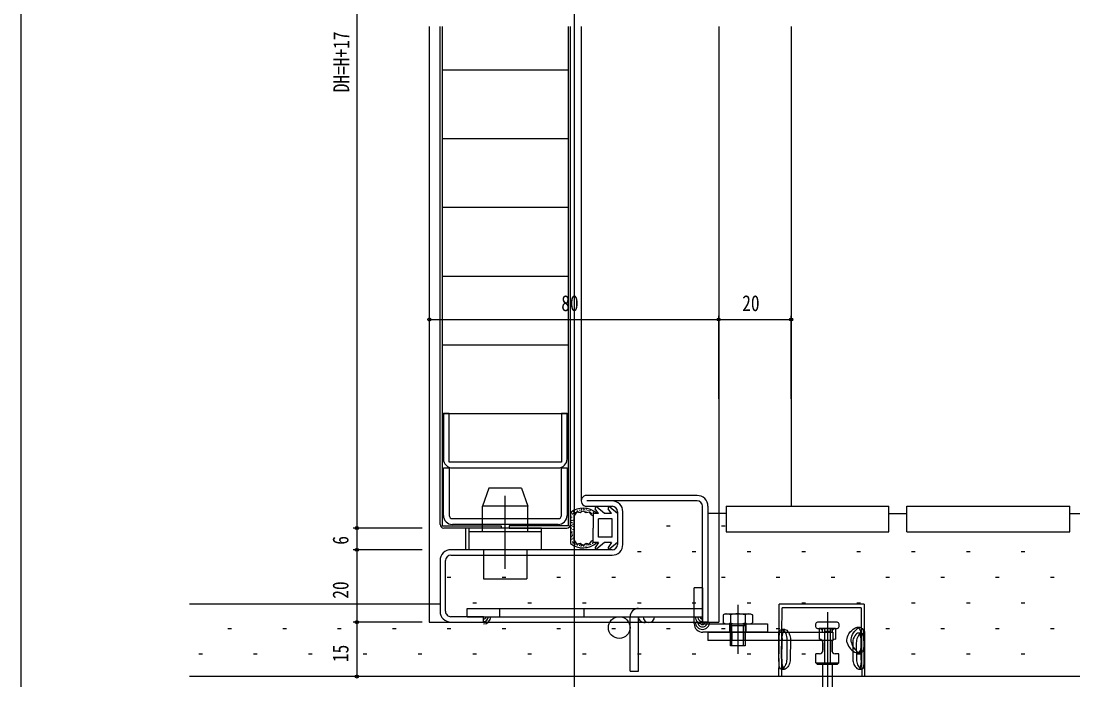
# Model space of a CAD drawing. Units: millimetres, scale not verified. Extents: x -567 to 567, y -403 to 403.
# Drawn here: x -562.7 to -272.1, y -163.1 to 18.9 of the extents above; entities that cross this region are included whole.
import ezdxf
from ezdxf.enums import TextEntityAlignment as Align

# ---------------------------------------------------------------- set-up
doc = ezdxf.new("R2010")
doc.units = ezdxf.units.MM
doc.header["$LTSCALE"] = 2
for name, color, linetype in [('0-2_YKK_11', 7, 'Continuous'), ('0-3_YKK_12', 2, 'Continuous'), ('0-4_YKK_13', 4, 'Continuous'), ('0-5_YKK_D', 6, 'Continuous'), ('0-6_YKK_ZWAK', 7, 'Continuous'), ('0-7_YSS_K', 3, 'Continuous'), ('0-8_YSS_KE', 3, 'Continuous')]:
    doc.layers.add(name, color=color, linetype=linetype)
doc.styles.add('ＭＳ ゴシック', font='')
doc.styles.get('ＭＳ ゴシック').set_extended_font_data('MS Gothic')

msp = doc.modelspace()

# ---------------------------------------------------------------- linework, layer by layer
at = {"layer": '0-2_YKK_11'}
for p, q in [((-443.514, -104.586), (-414.314, -104.586)), ((-375.914, -112.186), (-406.414, -112.186)), ((-375.914, -113.686), (-406.414, -113.686)), ((-406.414, -115.186), (-399.414, -115.186)), ((-443.514, -118.586), (-414.314, -118.586)), ((-397.914, -116.686), (-397.914, -125.686)), ((-396.414, -125.686), (-396.414, -116.686)), ((-414.314, -120.186), (-443.514, -120.186)), ((-399.414, -127.186), (-443.914, -127.186)), ((-446.914, -130.186), (-446.914, -144.186)), ((-445.414, -144.186), (-445.414, -130.186)), ((-443.914, -128.686), (-399.414, -128.686))]:
    msp.add_line(p, q, dxfattribs=at)
for points in [[(-413.414, -102.986), (-444.414, -102.986), (-444.414, -89.586), (-446.014, -89.586), (-446.014, -102.086)], [(-411.814, -102.086), (-411.814, -89.586), (-413.414, -89.586), (-413.414, -102.986)], [(-446.014, -117.686), (-446.014, -104.586), (-444.414, -104.586), (-444.414, -117.686)], [(-413.414, -117.686), (-413.414, -104.586), (-411.814, -104.586), (-411.814, -117.686)], [(-372.914, -115.186), (-372.914, -147.186), (-374.414, -147.186), (-374.414, -115.186)], [(-443.914, -147.186), (-434.914, -147.186), (-434.914, -145.686), (-443.914, -145.686)]]:
    msp.add_lwpolyline(points, dxfattribs=at)
for centre, radius, start, end in [((-443.514, -102.086), 2.5, 180.00001, 269.99999), ((-414.314, -102.086), 2.5, 270.00001, 359.99999), ((-406.414, -113.686), 1.5, 89.99998, 270.00057), ((-375.914, -115.186), 3, 359.99998, 89.99969), ((-399.414, -116.686), 3, 359.99998, 89.99998), ((-399.414, -116.686), 1.5, 359.99998, 89.99941), ((-375.914, -115.186), 1.5, 359.99998, 89.99998), ((-443.514, -117.686), 2.5, 180.00001, 269.99999), ((-443.514, -117.686), 0.9, 180.00001, 269.99999), ((-414.314, -117.686), 0.9, 270.00001, 359.99999), ((-414.314, -117.686), 2.5, 270.00001, 359.99999), ((-443.914, -130.186), 3, 89.99998, 180.00025), ((-399.414, -125.686), 1.5, 270, 359.99998), ((-399.414, -125.686), 3, 270, 359.99998), ((-443.914, -130.186), 1.5, 89.99998, 179.99996), ((-443.914, -144.186), 3, 180.00025, 270), ((-443.914, -144.186), 1.5, 179.99996, 270)]:
    msp.add_arc(centre, radius, start, end, dxfattribs=at)
at = {"layer": '0-3_YKK_12'}
for p, q in [((-409.914, 274.213), (-409.914, -194.766)), ((-449.914, 17.365), (-449.914, -147.186)), ((-407.914, 17.365), (-407.914, -113.698)), ((-349.914, 17.365), (-349.914, -115.186)), ((-439.914, -121.186), (-439.914, -127.186)), ((-449.914, -147.186), (-369.914, -147.186))]:
    msp.add_line(p, q, dxfattribs=at)
msp.add_lwpolyline([(-369.914, 17.365), (-369.914, -117.186), (-369.914, -147.186)], dxfattribs=at)
at = {"layer": '0-4_YKK_13'}
for p, q in [((-446.914, -120.186), (-446.914, 17.365)), ((-410.914, -120.186), (-410.914, 17.365)), ((-446.314, 5.414), (-411.514, 5.414)), ((-446.314, -13.586), (-411.514, -13.586)), ((-446.314, -32.586), (-411.514, -32.586)), ((-446.314, -51.586), (-411.514, -51.586)), ((-446.314, -70.586), (-411.514, -70.586)), ((-446.314, -89.586), (-411.514, -89.586)), ((-433.414, -110.186), (-435.164, -115.186)), ((-424.414, -110.186), (-433.414, -110.186)), ((-424.414, -110.186), (-422.664, -115.186)), ((-428.914, -132.416), (-428.914, -112.275)), ((-435.164, -122.186), (-435.164, -115.186)), ((-422.664, -115.186), (-435.164, -115.186)), ((-422.664, -122.186), (-422.664, -115.186)), ((-408.28, -116.376), (-408.28, -116.176)), ((-407.862, -116.353), (-407.862, -116.153)), ((-407.719, -116.054), (-407.719, -115.854)), ((-407.182, -116.019), (-407.182, -115.819)), ((-407.039, -116.221), (-407.039, -116.021)), ((-406.431, -116.066), (-406.431, -115.866)), ((-406.017, -116.424), (-406.017, -116.224)), ((-403.133, -117.186), (-404.035, -115.838)), ((-401.514, -117.186), (-403.593, -115.441)), ((-399.533, -117.186), (-400.435, -115.838)), ((-397.914, -117.186), (-399.993, -115.441)), ((-410.914, -116.943), (-410.914, -125.428)), ((-410.88, -117.581), (-410.88, -117.381)), ((-410.618, -117.152), (-410.618, -116.952)), ((-410.506, -118.262), (-410.506, -118.062)), ((-410.434, -119.174), (-410.434, -118.974)), ((-410.22, -117.458), (-410.22, -117.258)), ((-410.117, -117.271), (-410.117, -117.071)), ((-410.041, -119.102), (-410.041, -118.902)), ((-410.01, -116.854), (-410.01, -116.654)), ((-409.914, -124.705), (-409.914, -117.666)), ((-409.771, -117.39), (-409.771, -117.19)), ((-409.532, -116.985), (-409.532, -116.785)), ((-408.996, -116.579), (-408.996, -116.379)), ((-408.614, -116.794), (-408.614, -116.594)), ((-406.538, -116.627), (-406.538, -116.427)), ((-405.454, -116.482), (-405.454, -116.282)), ((-405.278, -116.963), (-405.278, -116.763)), ((-404.95, -117.257), (-404.95, -117.057)), ((-404.614, -117.186), (-404.614, -121.186)), ((-403.133, -117.186), (-404.614, -117.186)), ((-404.574, -116.905), (-404.574, -116.705)), ((-403.114, -123.686), (-403.114, -118.686)), ((-399.533, -117.186), (-401.514, -117.186)), ((-397.914, -117.186), (-397.914, -125.186)), ((-438.914, -127.186), (-438.914, -121.186)), ((-418.914, -121.186), (-438.914, -121.186)), ((-427.814, -120.586), (-427.814, -121.186)), ((-427.814, -121.186), (-411.914, -121.186)), ((-418.914, -127.186), (-418.914, -121.186)), ((-410.595, -121.318), (-410.595, -121.118)), ((-410.523, -120.585), (-410.523, -120.385)), ((-410.381, -119.763), (-410.381, -119.563)), ((-410.238, -120.192), (-410.238, -119.992)), ((-410.184, -120.871), (-410.184, -120.671)), ((-410.184, -121.658), (-410.184, -121.458)), ((-404.614, -125.186), (-404.614, -121.186)), ((-418.914, -122.186), (-438.914, -122.186)), ((-410.761, -125.168), (-410.761, -124.968)), ((-410.613, -123.66), (-410.613, -123.46)), ((-410.559, -122.587), (-410.559, -122.387)), ((-410.416, -122.319), (-410.416, -122.119)), ((-410.416, -124.392), (-410.416, -124.192)), ((-410.345, -123.391), (-410.345, -123.191)), ((-410.327, -122.945), (-410.327, -122.745)), ((-410.212, -125.072), (-410.212, -124.872)), ((-410.13, -124.106), (-410.13, -123.906)), ((-399.414, -123.686), (-403.114, -123.686)), ((-418.914, -127.186), (-438.914, -127.186)), ((-434.914, -127.186), (-434.914, -135.186)), ((-422.914, -127.186), (-422.914, -135.186)), ((-410.129, -125.418), (-410.129, -125.218)), ((-409.831, -125.228), (-409.831, -125.028)), ((-409.389, -125.752), (-409.389, -125.552)), ((-408.924, -125.693), (-408.924, -125.493)), ((-408.912, -125.967), (-408.912, -125.767)), ((-408.685, -125.729), (-408.685, -125.529)), ((-408.316, -126.134), (-408.316, -125.934)), ((-408.184, -125.86), (-408.184, -125.66)), ((-407.922, -126.265), (-407.922, -126.065)), ((-407.731, -126.063), (-407.731, -125.863)), ((-407.159, -126.277), (-407.159, -126.077)), ((-407.135, -126.098), (-407.135, -125.898)), ((-406.61, -125.705), (-406.61, -125.505)), ((-406.526, -126.468), (-406.526, -126.268)), ((-406.443, -125.931), (-406.443, -125.731)), ((-406.111, -125.937), (-406.111, -125.737)), ((-405.689, -125.89), (-405.689, -125.69)), ((-405.302, -125.831), (-405.302, -125.631)), ((-404.68, -125.503), (-404.68, -125.303)), ((-403.133, -125.186), (-404.614, -125.186)), ((-403.133, -125.186), (-404.035, -126.533)), ((-401.514, -125.186), (-403.593, -126.93)), ((-399.533, -125.186), (-401.514, -125.186)), ((-399.533, -125.186), (-400.435, -126.533)), ((-397.914, -125.186), (-399.993, -126.93)), ((-434.914, -135.186), (-422.914, -135.186)), ((-376.714, -147.586), (-376.714, -137.686)), ((-374.414, -137.686), (-376.714, -137.686)), ((-374.414, -137.686), (-374.414, -147.186)), ((-353.371, -157.181), (-353.24, -142.182)), ((-329.789, -142.182), (-353.24, -142.182)), ((-329.789, -142.182), (-329.658, -157.181)), ((-439.414, -143.386), (-374.414, -143.386)), ((-439.414, -145.686), (-439.414, -143.386)), ((-430.414, -145.686), (-430.414, -143.386)), ((-407.114, -145.686), (-407.114, -143.386)), ((-374.414, -145.686), (-374.414, -143.386)), ((-368.164, -144.886), (-368.706, -145.198)), ((-368.706, -145.198), (-368.706, -147.373)), ((-368.164, -144.886), (-361.164, -144.886)), ((-366.685, -145.198), (-366.685, -147.373)), ((-364.664, -142.44), (-364.664, -155.951)), ((-362.643, -145.198), (-362.643, -147.373)), ((-361.164, -144.886), (-360.623, -145.198)), ((-360.623, -145.198), (-360.623, -147.373)), ((-352.571, -157.181), (-352.448, -143.182)), ((-330.58, -143.182), (-352.448, -143.182)), ((-339.924, -144.414), (-339.924, -182.702)), ((-330.58, -143.182), (-330.458, -157.181)), ((-439.414, -145.686), (-374.414, -145.686)), ((-394.414, -160.686), (-394.414, -145.686)), ((-368.164, -147.686), (-368.706, -147.373)), ((-368.164, -147.686), (-361.164, -147.686)), ((-366.914, -147.686), (-366.914, -149.986)), ((-366.284, -148.066), (-366.664, -147.686)), ((-366.664, -149.624), (-366.664, -147.886)), ((-366.664, -148.066), (-362.664, -148.066)), ((-366.284, -153.686), (-366.284, -148.066)), ((-363.044, -148.066), (-362.664, -147.686)), ((-363.044, -153.686), (-363.044, -148.066)), ((-362.414, -147.686), (-362.414, -149.986)), ((-361.164, -147.686), (-360.623, -147.373)), ((-343.174, -147.708), (-343.174, -148.408)), ((-337.174, -147.208), (-342.674, -147.208)), ((-336.674, -148.408), (-336.674, -147.708)), ((-372.914, -149.986), (-372.914, -152.286)), ((-366.664, -153.686), (-366.664, -148.344)), ((-366.664, -149.986), (-366.664, -152.286)), ((-366.264, -152.286), (-366.264, -149.986)), ((-363.064, -149.986), (-363.064, -152.286)), ((-362.664, -149.986), (-362.664, -152.286)), ((-351.686, -149.182), (-352.543, -149.182)), ((-342.674, -148.908), (-337.174, -148.908)), ((-337.674, -148.908), (-342.174, -148.908)), ((-342.174, -148.908), (-342.174, -151.908)), ((-341.224, -149.908), (-341.224, -148.908)), ((-340.674, -148.908), (-340.674, -158.408)), ((-340.674, -149.658), (-339.174, -149.658)), ((-339.174, -148.908), (-339.174, -158.408)), ((-338.624, -149.908), (-338.624, -148.908)), ((-337.674, -148.908), (-337.674, -151.908)), ((-330.846, -148.684), (-331.736, -148.684)), ((-330.475, -150.184), (-331.334, -150.184)), ((-352.484, -157.432), (-352.435, -151.932)), ((-351.099, -151.932), (-351.158, -157.432)), ((-350.094, -151.932), (-350.156, -157.432)), ((-341.224, -152.472), (-341.224, -155.344)), ((-341.124, -152.908), (-341.124, -154.908)), ((-338.724, -152.908), (-338.724, -154.908)), ((-338.624, -152.472), (-338.624, -155.344)), ((-337.724, -151.908), (-337.674, -151.908)), ((-332.922, -152.934), (-332.872, -157.434)), ((-331.917, -152.934), (-331.869, -157.434)), ((-329.738, -157.434), (-329.778, -152.934)), ((-343.124, -158.408), (-343.124, -155.908)), ((-342.124, -155.908), (-343.124, -155.908)), ((-331.668, -155.684), (-330.782, -155.684)), ((-353.371, -157.181), (-353.414, -162.182)), ((-352.571, -157.181), (-352.614, -162.182)), ((-343.124, -158.408), (-336.724, -158.408)), ((-343.124, -158.408), (-342.624, -158.908)), ((-337.224, -158.908), (-342.624, -158.908)), ((-341.224, -158.908), (-341.224, -175.04)), ((-338.624, -158.908), (-338.624, -175.04)), ((-336.724, -158.408), (-337.224, -158.908)), ((-330.458, -157.181), (-330.414, -162.182)), ((-329.658, -157.181), (-329.614, -162.182)), ((-329.614, -162.182), (-353.414, -162.182)), ((-352.648, -160.182), (-351.789, -160.182)), ((-331.24, -160.184), (-330.382, -160.184))]:
    msp.add_line(p, q, dxfattribs=at)
for points in [[(-446.314, 17.365), (-446.314, -120.586), (-430.014, -120.586), (-430.014, -121.186), (-445.914, -121.186)], [(-411.514, 17.365), (-411.514, -120.586), (-427.814, -120.586)], [(-405.025, -117.61), (-405.615, -116.843), (-406.575, -116.968), (-407.414, -116.486), (-407.81, -116.706), (-408.253, -116.968), (-409.213, -116.843), (-409.803, -117.61)], [(-399.414, -123.686), (-399.414, -118.686), (-403.114, -118.686)], [(-409.803, -124.761), (-409.213, -125.528), (-408.253, -125.403), (-407.81, -125.665), (-407.414, -125.886), (-406.575, -125.403), (-405.615, -125.528), (-405.025, -124.761)], [(-394.414, -160.686), (-392.114, -160.686), (-392.114, -145.686)], [(-373.914, -147.686), (-356.414, -147.686), (-356.414, -149.986), (-374.314, -149.986)], [(-362.664, -147.886), (-362.664, -153.686), (-366.664, -153.686)], [(-372.914, -149.986), (-338.414, -149.986), (-338.414, -152.286), (-372.914, -152.286)], [(-353.241, -151.932), (-353.232, -151.474), (-353.214, -151.029), (-353.184, -150.61), (-353.14, -150.228), (-353.079, -149.896), (-353, -149.621), (-352.899, -149.41), (-352.777, -149.266), (-352.63, -149.193), (-352.465, -149.19), (-352.273, -149.263), (-352.071, -149.41), (-351.847, -149.646), (-351.629, -149.957), (-351.424, -150.35), (-351.255, -150.809), (-351.167, -151.176), (-351.113, -151.563), (-351.099, -151.932)], [(-352.064, -149.416), (-352.002, -149.325), (-351.856, -149.219), (-351.69, -149.182), (-351.628, -149.186), (-351.399, -149.259), (-351.155, -149.421), (-350.906, -149.666), (-350.664, -149.987), (-350.436, -150.393), (-350.249, -150.871), (-350.16, -151.225), (-350.106, -151.6), (-350.094, -151.932)], [(-334.423, -152.859), (-334.493, -152.47), (-334.51, -152.059), (-334.472, -151.663), (-334.379, -151.271), (-334.205, -150.818), (-333.977, -150.396), (-333.607, -149.883), (-333.195, -149.446), (-332.773, -149.1), (-332.351, -148.847), (-332.135, -148.758), (-331.928, -148.702), (-331.727, -148.684), (-331.538, -148.707), (-331.264, -148.846), (-331.142, -148.967), (-331.034, -149.126), (-330.889, -149.456), (-330.777, -149.884), (-330.705, -150.341), (-330.654, -150.864), (-330.623, -151.408), (-330.606, -151.989), (-330.605, -152.197)], [(-333.249, -152.789), (-333.303, -152.367), (-333.304, -151.925), (-333.25, -151.503), (-333.146, -151.089), (-332.958, -150.609), (-332.719, -150.167), (-332.368, -149.677), (-331.983, -149.269), (-331.601, -148.965), (-331.223, -148.763), (-330.873, -148.684), (-330.708, -148.697), (-330.555, -148.749), (-330.332, -148.926), (-330.147, -149.231), (-330.026, -149.585), (-329.935, -150.029), (-329.874, -150.505), (-329.833, -151.042), (-329.808, -151.596), (-329.796, -152.184), (-329.798, -152.758), (-329.813, -153.333), (-329.844, -153.858), (-329.898, -154.351), (-329.976, -154.765), (-330.087, -155.119), (-330.226, -155.381), (-330.404, -155.566), (-330.616, -155.665), (-330.864, -155.679), (-331.156, -155.604), (-331.258, -155.552)], [(-330.946, -150.417), (-330.947, -150.414), (-331.077, -150.271), (-331.234, -150.195), (-331.41, -150.19), (-331.618, -150.26), (-331.837, -150.403), (-332.084, -150.637), (-332.326, -150.948), (-332.557, -151.347), (-332.749, -151.817), (-332.845, -152.172), (-332.905, -152.548), (-332.922, -152.934)], [(-329.778, -152.934), (-329.784, -152.574), (-329.8, -152.125), (-329.827, -151.699), (-329.868, -151.308), (-329.924, -150.964), (-330, -150.676), (-330.095, -150.451), (-330.226, -150.281), (-330.381, -150.195), (-330.567, -150.195), (-330.772, -150.281), (-330.988, -150.449), (-331.206, -150.693), (-331.428, -151.026), (-331.627, -151.432), (-331.756, -151.792), (-331.852, -152.186), (-331.903, -152.555), (-331.917, -152.934)], [(-353.29, -157.432), (-353.265, -154.683), (-353.241, -151.932)], [(-330.605, -152.197), (-330.603, -152.564), (-330.614, -153.145), (-330.642, -153.682), (-330.692, -154.192), (-330.765, -154.628), (-330.873, -155.007), (-331.01, -155.296), (-331.187, -155.509), (-331.399, -155.637), (-331.65, -155.684), (-331.888, -155.653)], [(-330.544, -157.434), (-330.564, -155.184), (-330.584, -152.934)], [(-336.724, -158.408), (-336.724, -155.908), (-337.724, -155.908)], [(-351.158, -157.432), (-351.187, -157.865), (-351.25, -158.229), (-351.343, -158.573), (-351.471, -158.916), (-351.619, -159.224), (-351.81, -159.536), (-352.009, -159.791), (-352.237, -160.007), (-352.456, -160.14), (-352.659, -160.182), (-352.838, -160.127), (-352.975, -159.986), (-353.085, -159.76), (-353.162, -159.481), (-353.219, -159.141), (-353.256, -158.762), (-353.278, -158.346), (-353.289, -157.896), (-353.29, -157.432)], [(-350.156, -157.432), (-350.184, -157.832), (-350.255, -158.218), (-350.362, -158.578), (-350.498, -158.908), (-350.671, -159.234), (-350.861, -159.516), (-351.098, -159.794), (-351.336, -160.002), (-351.584, -160.14), (-351.812, -160.182), (-351.999, -160.124), (-352.156, -159.969), (-352.169, -159.942)], [(-332.872, -157.434), (-332.845, -157.828), (-332.783, -158.179), (-332.689, -158.511), (-332.559, -158.847), (-332.407, -159.15), (-332.205, -159.467), (-331.993, -159.73), (-331.742, -159.966), (-331.499, -160.119), (-331.268, -160.182), (-331.064, -160.145), (-330.907, -160.017), (-330.863, -159.94)], [(-331.869, -157.434), (-331.843, -157.842), (-331.776, -158.237), (-331.675, -158.605), (-331.546, -158.944), (-331.383, -159.273), (-331.205, -159.556), (-330.988, -159.826), (-330.771, -160.024), (-330.549, -160.15), (-330.346, -160.182), (-330.177, -160.119), (-330.037, -159.963), (-329.935, -159.739), (-329.858, -159.445), (-329.805, -159.106), (-329.769, -158.72), (-329.748, -158.301), (-329.739, -157.857), (-329.738, -157.434)]]:
    msp.add_lwpolyline(points, dxfattribs=at)
msp.add_circle((-397.414, -148.686), 3, dxfattribs=at)
for centre, radius, start, end in [((-407.414, -121.186), 5.5, 46.65824, 129.51963), ((-403.786, -115.671), 0.3, 49.99756, 213.78886), ((-400.186, -115.671), 0.3, 49.99756, 213.78886), ((-407.414, -121.186), 4.3, 49.37051, 56.2499), ((-445.914, -120.186), 1, 180, 270), ((-411.914, -120.186), 1, 270, 0), ((-407.414, -121.186), 4.3, 303.7499, 310.62928), ((-407.414, -121.186), 5.5, 230.48036, 313.34175), ((-403.786, -126.7), 0.3, 146.21114, 310.00244), ((-400.186, -126.7), 0.3, 146.21114, 310.00244), ((-392.114, -145.686), 2.3, 90, 180), ((-367.695, -146.675), 1.789, 55.61575, 124.38425), ((-364.664, -151.573), 6.687, 72.41205, 107.58795), ((-361.633, -146.675), 1.789, 55.61575, 124.38425), ((-374.314, -147.586), 2.4, 180, 270), ((-373.914, -147.186), 0.5, 180, 270), ((-367.695, -145.896), 1.789, 235.61575, 304.38425), ((-366.864, -147.886), 0.2, 0, 90), ((-364.664, -140.998), 6.687, 252.41205, 287.58795), ((-362.464, -147.886), 0.2, 90, 180), ((-361.633, -145.896), 1.789, 235.61575, 304.38425), ((-342.674, -147.708), 0.5, 90.00002, 180.00002), ((-337.174, -147.708), 0.5, 0.00002, 90.00002), ((-346.794, -151.477), 5.66, 158.64451, 184.61109), ((-342.674, -148.408), 0.5, 180.00002, 270.00002), ((-342.224, -149.908), 1, 0.00002, 90.00002), ((-337.624, -149.908), 1, 90.00002, 180.00002), ((-337.174, -148.408), 0.5, 270.00002, 0.00002), ((-335.993, -152.428), 5.433, 354.65696, 21.72736), ((-342.124, -152.908), 1, 0.00002, 90.00002), ((-337.724, -152.908), 1, 90.00002, 180.00002), ((-330.579, -151.918), 3.957, 193.74539, 250.68115), ((-329.077, -151.922), 4.261, 191.7461, 228.60989), ((-342.124, -154.908), 1, 270.00002, 0.00002), ((-337.724, -154.908), 1, 180.00002, 270.00002), ((-330.454, -153.691), 2.028, 224.74818, 246.64167), ((-346.081, -157.905), 6.42, 175.77469, 198.50067), ((-336.612, -157.936), 6.088, 340.78264, 4.73205)]:
    msp.add_arc(centre, radius, start, end, dxfattribs=at)
at = {"layer": '0-5_YKK_D'}
for p, q in [((-469.914, 145.815), (-469.914, -121.186)), ((-449.914, -63.586), (-369.914, -63.586)), ((-369.914, -85.511), (-369.914, -62.586)), ((-369.914, -63.586), (-349.914, -63.586)), ((-349.914, -85.511), (-349.914, -62.586)), ((-451.914, -121.186), (-470.914, -121.186)), ((-451.914, -121.186), (-470.914, -121.186)), ((-469.914, -121.186), (-469.914, -127.186)), ((-451.914, -127.186), (-470.914, -127.186)), ((-451.914, -127.186), (-470.914, -127.186)), ((-469.914, -127.186), (-469.914, -147.186)), ((-451.914, -147.186), (-470.914, -147.186)), ((-451.914, -147.186), (-470.914, -147.186)), ((-469.914, -147.186), (-469.914, -162.186)), ((-451.914, -162.186), (-470.914, -162.186))]:
    msp.add_line(p, q, dxfattribs=at)
for centre in [(-449.914, -63.586), (-369.914, -63.586), (-369.914, -63.586), (-349.914, -63.586), (-469.914, -121.186), (-469.914, -121.186), (-469.914, -127.186), (-469.914, -127.186), (-469.914, -147.186), (-469.914, -147.186), (-469.914, -162.186)]:
    msp.add_circle(centre, 0.425, dxfattribs=at)
at = {"layer": '0-6_YKK_ZWAK'}
msp.add_line((-562.7, -351), (-562.7, 399), dxfattribs=at)
at = {"layer": '0-7_YSS_K'}
for p, q in [((-384.33, -120.593), (-383.33, -120.593)), ((-369.18, -120.593), (-368.18, -120.593)), ((-392.405, -127.668), (-391.405, -127.668)), ((-377.255, -127.668), (-376.255, -127.668)), ((-362.105, -127.668), (-361.105, -127.668)), ((-346.955, -127.668), (-345.955, -127.668)), ((-331.805, -127.668), (-330.805, -127.668)), ((-316.655, -127.668), (-315.655, -127.668)), ((-301.505, -127.668), (-300.505, -127.668)), ((-286.355, -127.668), (-285.355, -127.668)), ((-444.93, -134.743), (-443.93, -134.743)), ((-429.78, -134.743), (-428.78, -134.743)), ((-414.63, -134.743), (-413.63, -134.743)), ((-399.48, -134.743), (-398.48, -134.743)), ((-384.33, -134.743), (-383.33, -134.743)), ((-369.18, -134.743), (-368.18, -134.743)), ((-354.03, -134.743), (-353.03, -134.743)), ((-338.88, -134.743), (-337.88, -134.743)), ((-323.73, -134.743), (-322.73, -134.743)), ((-308.58, -134.743), (-307.58, -134.743)), ((-293.43, -134.743), (-292.43, -134.743)), ((-278.28, -134.743), (-277.28, -134.743)), ((-446.914, -142.186), (-516.13, -142.186)), ((-437.855, -141.818), (-436.855, -141.818)), ((-422.705, -141.818), (-421.705, -141.818)), ((-407.555, -141.818), (-406.555, -141.818)), ((-392.405, -141.818), (-391.405, -141.818)), ((-377.255, -141.818), (-376.255, -141.818)), ((-362.105, -141.818), (-361.105, -141.818)), ((-346.955, -141.818), (-345.955, -141.818)), ((-331.805, -141.818), (-330.805, -141.818)), ((-316.655, -141.818), (-315.655, -141.818)), ((-301.505, -141.818), (-300.505, -141.818)), ((-286.355, -141.818), (-285.355, -141.818)), ((-505.53, -148.893), (-504.53, -148.893)), ((-490.38, -148.893), (-489.38, -148.893)), ((-475.23, -148.893), (-474.23, -148.893)), ((-460.08, -148.893), (-459.08, -148.893)), ((-444.93, -148.893), (-443.93, -148.893)), ((-429.78, -148.893), (-428.78, -148.893)), ((-414.63, -148.893), (-413.63, -148.893)), ((-399.48, -148.893), (-398.48, -148.893)), ((-384.33, -148.893), (-383.33, -148.893)), ((-369.18, -148.893), (-368.18, -148.893)), ((-354.03, -148.893), (-353.03, -148.893)), ((-338.88, -148.893), (-337.88, -148.893)), ((-323.73, -148.893), (-322.73, -148.893)), ((-308.58, -148.893), (-307.58, -148.893)), ((-293.43, -148.893), (-292.43, -148.893)), ((-278.28, -148.893), (-277.28, -148.893)), ((-513.605, -155.968), (-512.605, -155.968)), ((-498.455, -155.968), (-497.455, -155.968)), ((-483.305, -155.968), (-482.305, -155.968)), ((-468.155, -155.968), (-467.155, -155.968)), ((-453.005, -155.968), (-452.005, -155.968)), ((-437.855, -155.968), (-436.855, -155.968)), ((-422.705, -155.968), (-421.705, -155.968)), ((-407.555, -155.968), (-406.555, -155.968)), ((-392.405, -155.968), (-391.405, -155.968)), ((-377.255, -155.968), (-376.255, -155.968)), ((-362.105, -155.968), (-361.105, -155.968)), ((-346.955, -155.968), (-345.955, -155.968)), ((-331.805, -155.968), (-330.805, -155.968)), ((-316.655, -155.968), (-315.655, -155.968)), ((-301.505, -155.968), (-300.505, -155.968)), ((-286.355, -155.968), (-285.355, -155.968))]:
    msp.add_line(p, q, dxfattribs=at)
for centre, radius, start, end in [((-434.914, -145.686), 2, 270, 359.99998), ((-434.914, -145.686), 1.333, 270, 359.99998), ((-434.914, -145.686), 0.667, 270, 359.99998), ((-390.514, -145.686), 1.6, 180, 293.57818), ((-389.234, -145.686), 1.6, 180, 0), ((-374.414, -145.686), 2, 179.99998, 270), ((-374.414, -147.186), 2, 179.99998, 270), ((-374.414, -145.686), 1.333, 179.99998, 270), ((-374.414, -147.186), 1.333, 179.99998, 270), ((-374.414, -145.686), 0.667, 179.99998, 270), ((-374.414, -147.186), 0.667, 179.99998, 270), ((-374.414, -147.186), 2, 270, 0.00002), ((-374.414, -147.186), 1.333, 270, 0.00002), ((-374.414, -147.186), 0.667, 270, 0.00002)]:
    msp.add_arc(centre, radius, start, end, dxfattribs=at)
at = {"layer": '0-8_YSS_KE'}
for p, q in [((-367.914, -115.186), (-322.914, -115.186)), ((-367.914, -115.186), (-367.914, -122.186)), ((-322.914, -122.186), (-322.914, -115.186)), ((-317.914, -115.186), (-272.914, -115.186)), ((-317.914, -122.186), (-317.914, -115.186)), ((-272.914, -122.186), (-272.914, -115.186)), ((-367.914, -117.186), (-372.914, -117.186)), ((-322.914, -117.186), (-317.914, -117.186)), ((-272.914, -117.186), (-267.914, -117.186)), ((-367.914, -122.186), (-322.914, -122.186)), ((-317.914, -122.186), (-272.914, -122.186)), ((-172.914, -162.186), (-516.13, -162.186))]:
    msp.add_line(p, q, dxfattribs=at)

# ---------------------------------------------------------------- texts
at = {"layer": '0-5_YKK_D', "style": 'ＭＳ ゴシック', "width": 0.8}
for s, p in [('DH=H+17', (-470.714, -0.805)), ('6', (-470.914, -125.786)), ('20', (-470.914, -140.706)), ('15', (-470.914, -158.206))]:
    msp.add_text(s, height=4.399, rotation=90, dxfattribs=at).set_placement(p, align=Align.BOTTOM_LEFT)
for s, p in [('80', (-413.434, -62.586)), ('20', (-363.434, -62.586))]:
    msp.add_text(s, height=4.399, dxfattribs=at).set_placement(p, align=Align.BOTTOM_LEFT)

doc.saveas('drawing.dxf')
